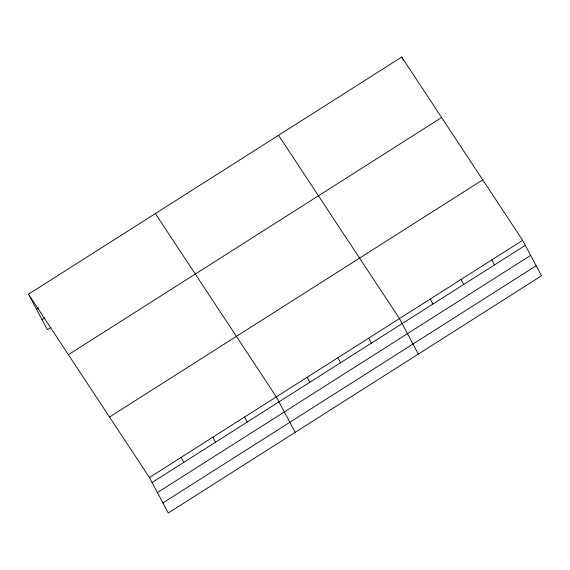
<?xml version="1.0" encoding="UTF-8"?>
<svg xmlns="http://www.w3.org/2000/svg" width="570" height="570" viewBox="0 0 570 570"><rect width="100%" height="100%" fill="white"/><g stroke="black" fill="none" stroke-linecap="round" stroke-linejoin="round"><path stroke-width="0.85" d="M28.5 294.198L401.715 57.021L522.64 240.326L541.5 275.802L168.285 512.979L149.425 477.503L28.5 294.198L47.36 329.674L51.051 327.33M36.509 309.261L38.724 307.857M42.016 319.62L44.966 317.746M68.407 354.69L441.622 117.513M109.518 417.012L482.733 179.835M149.425 477.503L522.64 240.326M152.09 482.512L525.298 245.335M157.434 492.566L530.649 255.388M162.942 502.925L536.156 265.748M278.552 135.29L399.477 318.594L418.337 354.07M155.389 213.558L276.315 396.863L295.182 432.338M401.715 57.021L403.617 60.605M491.846 259.892L494.511 264.9M461.059 279.464L463.724 284.473M430.264 299.029L432.929 304.038M368.69 338.16L371.348 343.168M337.896 357.725L340.561 362.741M307.109 377.297L309.774 382.306M244.594 417.019L247.259 422.028M212.874 437.183L215.531 442.192M181.146 457.339L183.811 462.348"/></g></svg>
